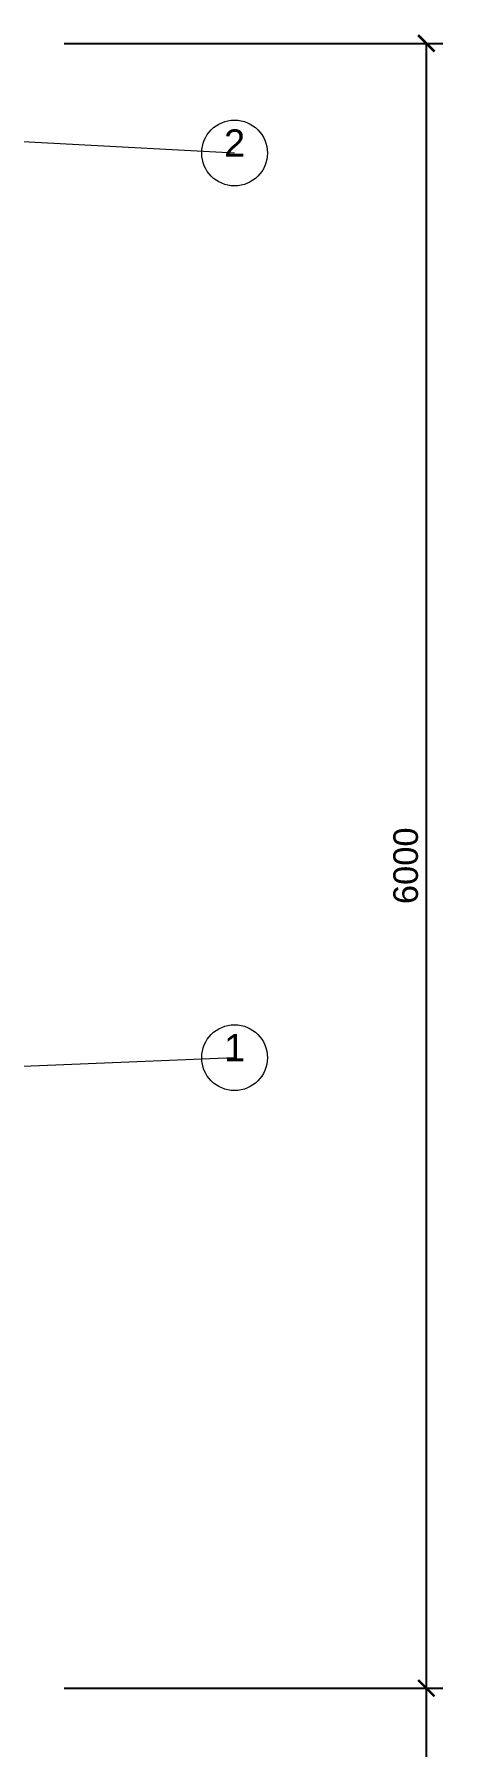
# Model space of a CAD drawing. Header units: millimetres. Extents: x 0 to 157872, y -2 to 14466.
# Drawn here: x 150212 to 151703, y 6246 to 12493 of the extents above; entities that cross this region are included whole.
import ezdxf
from ezdxf.enums import TextEntityAlignment as Align

# ---------------------------------------------------------------- set-up
doc = ezdxf.new("R2010")
doc.units = ezdxf.units.MM
doc.layers.add('ANNOTATION', color=4, linetype='CONTINUOUS', lineweight=18)
doc.layers.add('DIMS', color=3, linetype='CONTINUOUS', lineweight=18)
doc.styles.get("Standard").update_dxf_attribs({"font": 'arial.ttf'})
doc.dimstyles.new('PYR-1-50', dxfattribs={"dimscale": 50, "dimtxt": 1.8, "dimasz": 1.2, "dimexe": 1.2, "dimexo": 0.8, "dimgap": 0.6, "dimtad": 1, "dimdec": 0, "dimtxsty": 'Standard', "dimblk": 'ARCHTICK', "dimcen": 2.5, "dimclrd": 3, "dimclre": 3, "dimclrt": 7, "dimazin": 3, "dimtfac": 1, "dimtmove": 0, "dimatfit": 3})

# ---------------------------------------------------------------- blocks, each defined once
blk = doc.blocks.new('_ARCHTICK')
at = {"color": 0, "linetype": 'BYBLOCK', "const_width": 0.15}
blk.add_lwpolyline([(-0.5, -0.5), (0.5, 0.5)], dxfattribs=at)

msp = doc.modelspace()

# ---------------------------------------------------------------- linework, layer by layer
at = {"layer": 'ANNOTATION', "lineweight": 20, "ltscale": 50}
for points in [[(150943.2, 12060), (144643.2, 12396)], [(150943.2, 8760), (143643.2, 8460)]]:
    msp.add_lwpolyline(points, dxfattribs=at)
at = {"layer": 'ANNOTATION', "lineweight": 18, "ltscale": 50}
for centre in [(150943.2, 12060), (150943.2, 8760)]:
    msp.add_circle(centre, 120, dxfattribs=at)

# ---------------------------------------------------------------- texts
at = {"layer": 'ANNOTATION', "ltscale": 50}
for s, p in [('2', (150943.2, 12016.8)), ('1', (150943.2, 8716.8))]:
    msp.add_text(s, height=99.4, dxfattribs=at).set_placement(p, align=Align.BOTTOM_CENTER)

# ---------------------------------------------------------------- dimensions: what is measured, and where the dimension line sits
at = {"layer": 'DIMS'}
for base, p1, p2 in [((151643.2, 6460), (150280.7, 6460), (150280.7, 12460)), ((151643.2, 3960), (150743.2, 3960), (150743.2, 6460))]:
    msp.add_linear_dim(base=base, p1=p1, p2=p2, angle=90, dimstyle='PYR-1-50', dxfattribs=at).render()

doc.saveas('drawing.dxf')
